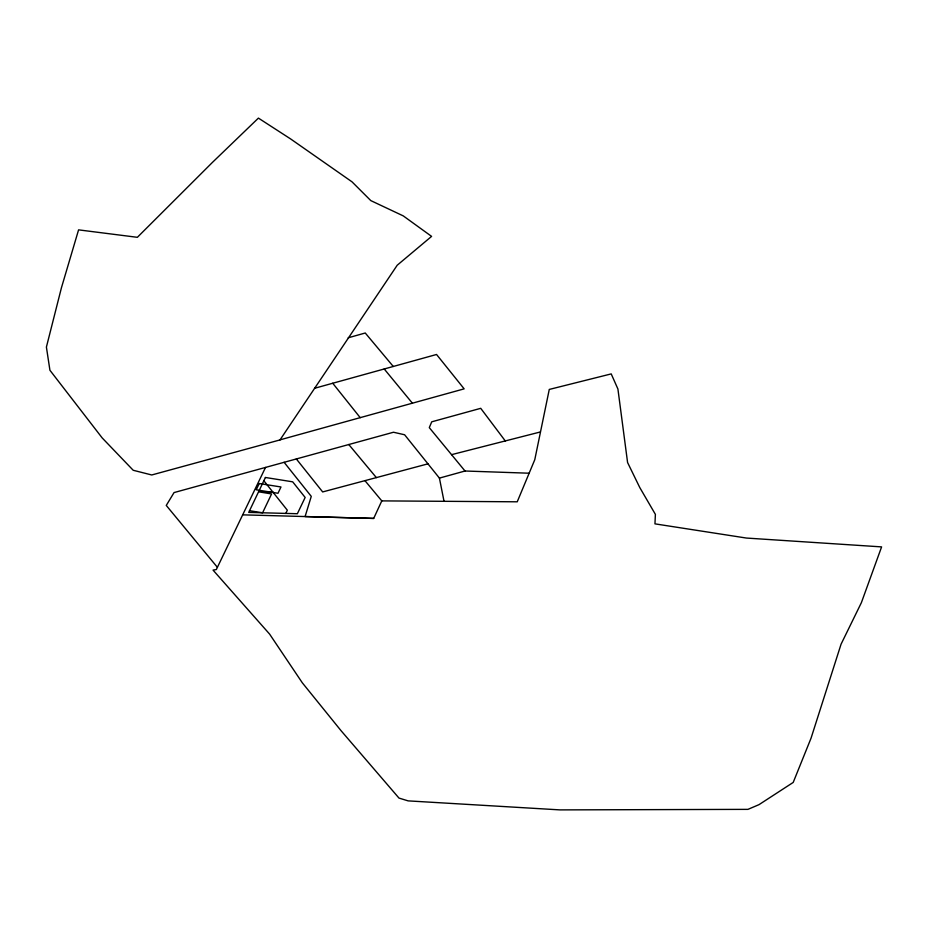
<?xml version="1.0" encoding="UTF-8"?>
<svg xmlns="http://www.w3.org/2000/svg" width="928" height="928" viewBox="0 0 928 928"><rect width="100%" height="100%" fill="white"/><g stroke="black" fill="none" stroke-linecap="round" stroke-linejoin="round"><path stroke-width="1.39" d="M265.524 467.434L216.328 569.548L213.046 570.105L269.607 634.102L302.331 682.822L341.005 730.638L398.982 798.08L408.134 800.876L560.025 809.889L747.933 809.367L759.011 804.646L793.208 782.432L811.06 738.143L841.058 644.206L861.381 602.666L881.6 546.894L746.425 538.054L654.959 523.856L655.388 514.367L639.786 487.56L627.583 462.527L617.92 389.029L611.216 373.903L549.272 389.435L534.772 459.72L517.232 501.804L381.791 500.888L364.948 480.646M242.869 514.854L373.682 518.427L381.791 500.888M285.801 513.416L287.332 510.203L263.842 480.739M348.209 337.792L365.249 333.001L393.275 366.467M280.14 439.884L151.751 474.974L133.214 470.276L102.173 437.912L49.926 370.26L46.4 347.084L61.434 287.773L78.578 229.866L137.367 237.313L212.384 162.446L258.413 118.111L290.615 138.933L352.025 181.842L370.806 200.61L403.251 215.888L431.59 236.385L397.207 265.234L280.047 439.849L464.151 388.855L436.543 354.484L314.546 388.287M217.407 567.333L166.263 505.435L174.058 492.571L393.495 432.239L404.608 434.768L439.42 478.106L465.021 471.006L529.146 473.21M427.97 463.838L322.666 491.933L296.322 458.942M451.565 454.662L540.305 431.984M272.983 492.2L258.564 491.805L271.591 493.94L262.589 512.79L249.528 510.702M373.682 518.427L305.092 516.548L311.274 496.376L284.107 462.295M348.789 444.524L376.362 477.607M384.204 368.973L412.45 403.262M465.021 471.006L429.281 427.634L431.729 421.822L480.727 408.32L505.284 440.939M332.723 383.241L360.238 417.693M439.42 478.106L444.025 501.306M259.237 483.523L256.232 489.798L277.994 493.267L280.987 486.98L259.237 483.523M265.408 477.479L248.716 512.407L297.366 513.729L305.15 497.454L292.68 481.829L265.408 477.479"/></g></svg>
